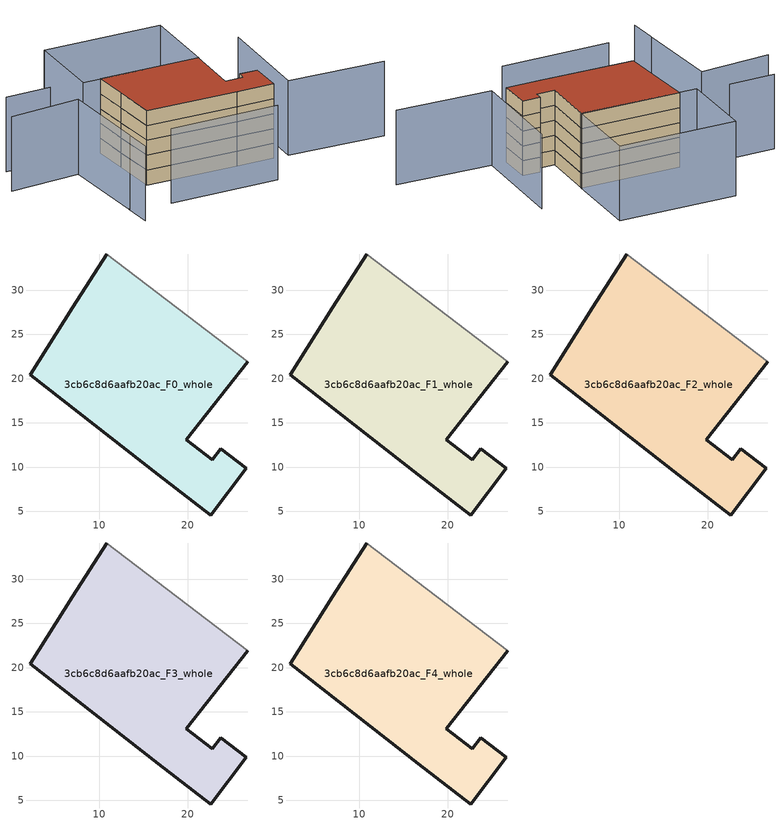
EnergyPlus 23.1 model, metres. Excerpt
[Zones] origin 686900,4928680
3cb6c8d6aafb20ac_F0_whole
 floor ground (EU_floor_Construction): 26.83,21.94 19.86,13.11 22.82,10.86 23.74,12.08 26.65,9.87 22.64,4.59 16.71,9.12 2.19,20.47 7.04,28.06 10.89,34.1 z0
 wall outside (EU_wall_Construction): 10.89,34.1 7.04,28.06 2.19,20.47 16.71,9.12 22.64,4.59 26.65,9.87 23.74,12.08 22.82,10.86 19.86,13.11 26.83,21.94 z0:3
 wall adiabatic (EU_wall_Construction): 26.83,21.94 10.89,34.1 z0:3
3cb6c8d6aafb20ac_F1_whole
 floor to 3cb6c8d6aafb20ac_F0_whole (EU_floor_Construction): 26.83,21.94 19.86,13.11 22.82,10.86 23.74,12.08 26.65,9.87 22.64,4.59 16.71,9.12 2.19,20.47 7.04,28.06 10.89,34.1 z3
 wall outside (EU_wall_Construction): 10.89,34.1 7.04,28.06 2.19,20.47 16.71,9.12 22.64,4.59 26.65,9.87 23.74,12.08 22.82,10.86 19.86,13.11 26.83,21.94 z3:6
 wall adiabatic (EU_wall_Construction): 26.83,21.94 10.89,34.1 z3:6
3cb6c8d6aafb20ac_F2_whole
 floor to 3cb6c8d6aafb20ac_F1_whole (EU_floor_Construction): 26.83,21.94 19.86,13.11 22.82,10.86 23.74,12.08 26.65,9.87 22.64,4.59 16.71,9.12 2.19,20.47 7.04,28.06 10.89,34.1 z6
 wall outside (EU_wall_Construction): 10.89,34.1 7.04,28.06 2.19,20.47 16.71,9.12 22.64,4.59 26.65,9.87 23.74,12.08 22.82,10.86 19.86,13.11 26.83,21.94 z6:9
 wall adiabatic (EU_wall_Construction): 26.83,21.94 10.89,34.1 z6:9
3cb6c8d6aafb20ac_F3_whole
 floor to 3cb6c8d6aafb20ac_F2_whole (EU_floor_Construction): 26.83,21.94 19.86,13.11 22.82,10.86 23.74,12.08 26.65,9.87 22.64,4.59 16.71,9.12 2.19,20.47 7.04,28.06 10.89,34.1 z9
 wall outside (EU_wall_Construction): 10.89,34.1 7.04,28.06 2.19,20.47 16.71,9.12 22.64,4.59 26.65,9.87 23.74,12.08 22.82,10.86 19.86,13.11 26.83,21.94 z9:12
 wall adiabatic (EU_wall_Construction): 26.83,21.94 10.89,34.1 z9:12
3cb6c8d6aafb20ac_F4_whole
 floor to 3cb6c8d6aafb20ac_F3_whole (EU_floor_Construction): 26.83,21.94 19.86,13.11 22.82,10.86 23.74,12.08 26.65,9.87 22.64,4.59 16.71,9.12 2.19,20.47 7.04,28.06 10.89,34.1 z12
 wall outside (EU_wall_Construction): 10.89,34.1 7.04,28.06 2.19,20.47 16.71,9.12 22.64,4.59 26.65,9.87 23.74,12.08 22.82,10.86 19.86,13.11 26.83,21.94 z12:15
 wall adiabatic (EU_wall_Construction): 26.83,21.94 10.89,34.1 z12:15
 roof outside (EU_roof_Construction): 22.64,4.59 26.65,9.87 23.74,12.08 22.82,10.86 19.86,13.11 26.83,21.94 10.89,34.1 7.04,28.06 2.19,20.47 16.71,9.12 z15
shading: -2.94,13.1 14.64,-0.01 / 40.12,-9.24 24.92,2.77 / 24.92,2.77 37.9,19.18 / -8.57,18.92 -11.67,14.09 / -10.73,41.52 1.13,33.77 / 1.13,33.77 -8.75,18.65 / 3.71,40.66 -3.74,46.07 / 17.58,48.62 36.34,34.2 / 36.34,34.2 26.72,21.68 / 26.72,21.68 7.96,36.1 / 7.96,36.1 17.58,48.62 z0:15
[Building]
EU S2 Campaign: North Axis=0; Terrain=City; Solar Distribution=FullExterior
[Site:Location]
Bologna: Latitude=44.5; Longitude=11.25; Time Zone=1; Elevation=37
[SizingPeriod:WeatherFileDays]
AnnualSizingPeriod: Begin Month=1; Begin Day of Month=1; End Month=12; End Day of Month=31; Day of Week for Start Day=Monday; Use Weather File Daylight Saving Period=No; Use Weather File Rain and Snow Indicators=No
[MATERIAL]
EU_InternalMass_Material: Roughness=MediumRough; Thickness=0.1; Conductivity=1; Density=1800; Specific Heat=900; Thermal Absorptance=0.9; Solar Absorptance=0.7; Visible Absorptance=0.7
[MATERIAL:NOMASS] Roughness=MediumRough; Thermal Absorptance=0.9; Solar Absorptance=0.7; Visible Absorptance=0.7
Name | Thermal Resistance
EU_wall_NoMass | 0.905828
EU_roof_NoMass | 0.37593
EU_floor_NoMass | 0.67114
[CONSTRUCTION]
EU_wall_Construction: EU_wall_NoMass
EU_roof_Construction: EU_roof_NoMass
EU_floor_Construction: EU_floor_NoMass
EU_InternalMass_Construction: EU_InternalMass_Material
[ZONE] Type=1; Multiplier=1; Ceiling Height=autocalculate; Volume=1066; Floor Area=autocalculate; Part of Total Floor Area=Yes
3cb6c8d6aafb20ac_F0_whole; 3cb6c8d6aafb20ac_F1_whole; 3cb6c8d6aafb20ac_F2_whole; 3cb6c8d6aafb20ac_F3_whole; 3cb6c8d6aafb20ac_F4_whole
[INTERNALMASS] Construction=EU_InternalMass_Construction; Surface Area=316.822
Name | Zone or ZoneList
3cb6c8d6aafb20ac_F0_whole_EU_InternalMass | 3cb6c8d6aafb20ac_F0_whole
3cb6c8d6aafb20ac_F1_whole_EU_InternalMass | 3cb6c8d6aafb20ac_F1_whole
3cb6c8d6aafb20ac_F2_whole_EU_InternalMass | 3cb6c8d6aafb20ac_F2_whole
3cb6c8d6aafb20ac_F3_whole_EU_InternalMass | 3cb6c8d6aafb20ac_F3_whole
3cb6c8d6aafb20ac_F4_whole_EU_InternalMass | 3cb6c8d6aafb20ac_F4_whole
[OTHEREQUIPMENT] Fuel Type=Electricity; Design Level Calculation Method=Watts/Area; Power per Zone Floor Area=1; Fraction Latent=0; Fraction Radiant=0; Fraction Lost=0; Carbon Dioxide Generation Rate=0; EndUse Subcategory=EU_Step8_InternalGains
Name | Zone or ZoneList or Space or SpaceList | Schedule
EU_Step8_InternalGain_3cb6c8d6aafb20ac_F0_whole_f000 | 3cb6c8d6aafb20ac_F0_whole | EU_Step8_GainSchedule_3cb6c8d6aafb20ac_F0_whole_f000
EU_Step8_InternalGain_3cb6c8d6aafb20ac_F1_whole_f000 | 3cb6c8d6aafb20ac_F1_whole | EU_Step8_GainSchedule_3cb6c8d6aafb20ac_F1_whole_f000
EU_Step8_InternalGain_3cb6c8d6aafb20ac_F2_whole_f000 | 3cb6c8d6aafb20ac_F2_whole | EU_Step8_GainSchedule_3cb6c8d6aafb20ac_F2_whole_f000
EU_Step8_InternalGain_3cb6c8d6aafb20ac_F3_whole_f000 | 3cb6c8d6aafb20ac_F3_whole | EU_Step8_GainSchedule_3cb6c8d6aafb20ac_F3_whole_f000
EU_Step8_InternalGain_3cb6c8d6aafb20ac_F4_whole_f000 | 3cb6c8d6aafb20ac_F4_whole | EU_Step8_GainSchedule_3cb6c8d6aafb20ac_F4_whole_f000
[ZONEVENTILATION:DESIGNFLOWRATE] Schedule=EU_AlwaysOn; Design Flow Rate Calculation Method=AirChanges/Hour; Air Changes per Hour=0.73129; Ventilation Type=Natural; Fan Pressure Rise=0; Fan Total Efficiency=1; Constant Term Coefficient=1; Temperature Term Coefficient=0; Velocity Term Coefficient=0; Velocity Squared Term Coefficient=0; Minimum Indoor Temperature=-100; Maximum Indoor Temperature=100; Delta Temperature=-100; Minimum Outdoor Temperature=-100; Maximum Outdoor Temperature=100; Maximum Wind Speed=40
Name | Zone or ZoneList or Space or SpaceList
EU_ConstantAir_3cb6c8d6aafb20ac_F0_whole | 3cb6c8d6aafb20ac_F0_whole
EU_ConstantAir_3cb6c8d6aafb20ac_F1_whole | 3cb6c8d6aafb20ac_F1_whole
EU_ConstantAir_3cb6c8d6aafb20ac_F2_whole | 3cb6c8d6aafb20ac_F2_whole
EU_ConstantAir_3cb6c8d6aafb20ac_F3_whole | 3cb6c8d6aafb20ac_F3_whole
EU_ConstantAir_3cb6c8d6aafb20ac_F4_whole | 3cb6c8d6aafb20ac_F4_whole
[HVACTEMPLATE:THERMOSTAT] Constant Heating Setpoint=20; Constant Cooling Setpoint=50
EU_HeatOnly_3cb6c8d6aafb20ac_F0_whole; EU_HeatOnly_3cb6c8d6aafb20ac_F1_whole; EU_HeatOnly_3cb6c8d6aafb20ac_F2_whole; EU_HeatOnly_3cb6c8d6aafb20ac_F3_whole; EU_HeatOnly_3cb6c8d6aafb20ac_F4_whole
[HVACTEMPLATE:ZONE:IDEALLOADSAIRSYSTEM] System Availability Schedule=EU_AlwaysOn; Maximum Heating Supply Air Temperature=50; Minimum Cooling Supply Air Temperature=13; Maximum Heating Supply Air Humidity Ratio=0.0156; Minimum Cooling Supply Air Humidity Ratio=0.0077; Heating Limit=NoLimit; Cooling Limit=NoLimit; Heating Availability Schedule=EU_AlwaysOn; Cooling Availability Schedule=EU_CoolingOff; Dehumidification Control Type=ConstantSensibleHeatRatio; Cooling Sensible Heat Ratio=0.7; Dehumidification Setpoint=60; Humidification Control Type=None; Humidification Setpoint=30; Outdoor Air Method=None; Outdoor Air Flow Rate per Person=0.00944; Outdoor Air Flow Rate per Zone Floor Area=0; Outdoor Air Flow Rate per Zone=0; Demand Controlled Ventilation Type=None; Outdoor Air Economizer Type=NoEconomizer; Heat Recovery Type=None; Sensible Heat Recovery Effectiveness=0.7; Latent Heat Recovery Effectiveness=0.65
Name | Template Thermostat
3cb6c8d6aafb20ac_F0_whole | EU_HeatOnly_3cb6c8d6aafb20ac_F0_whole
3cb6c8d6aafb20ac_F1_whole | EU_HeatOnly_3cb6c8d6aafb20ac_F1_whole
3cb6c8d6aafb20ac_F2_whole | EU_HeatOnly_3cb6c8d6aafb20ac_F2_whole
3cb6c8d6aafb20ac_F3_whole | EU_HeatOnly_3cb6c8d6aafb20ac_F3_whole
3cb6c8d6aafb20ac_F4_whole | EU_HeatOnly_3cb6c8d6aafb20ac_F4_whole
[SIZING:ZONE] Zone Cooling Design Supply Air Temperature Input Method=SupplyAirTemperature; Zone Cooling Design Supply Air Temperature=13; Zone Heating Design Supply Air Temperature Input Method=SupplyAirTemperature; Zone Heating Design Supply Air Temperature=50; Zone Cooling Design Supply Air Humidity Ratio=0.008; Zone Heating Design Supply Air Humidity Ratio=0.008; Cooling Design Air Flow Method=DesignDay; Cooling Design Air Flow Rate=0; Cooling Minimum Air Flow per Zone Floor Area=0.000762; Cooling Minimum Air Flow=0; Cooling Minimum Air Flow Fraction=0.2; Heating Design Air Flow Method=DesignDay; Heating Design Air Flow Rate=0; Heating Maximum Air Flow per Zone Floor Area=0.002032; Heating Maximum Air Flow=0.141576; Heating Maximum Air Flow Fraction=0.3; Account for Dedicated Outdoor Air System=No; Dedicated Outdoor Air System Control Strategy=NeutralSupplyAir; Dedicated Outdoor Air Low Setpoint Temperature for Design=autosize; Dedicated Outdoor Air High Setpoint Temperature for Design=autosize; Zone Load Sizing Method=Sensible Load Only No Latent Load; Zone Latent Cooling Design Supply Air Humidity Ratio Input Method=HumidityRatioDifference; Zone Cooling Design Supply Air Humidity Ratio Difference=0.005; Zone Latent Heating Design Supply Air Humidity Ratio Input Method=HumidityRatioDifference; Zone Humidification Design Supply Air Humidity Ratio Difference=0.005
3cb6c8d6aafb20ac_F0_whole; 3cb6c8d6aafb20ac_F1_whole; 3cb6c8d6aafb20ac_F2_whole; 3cb6c8d6aafb20ac_F3_whole; 3cb6c8d6aafb20ac_F4_whole
[SCHEDULE:CONSTANT]
Name | Hourly Value
EU_AlwaysOn | 1
EU_CoolingOff | 0
[SCHEDULE:FILE] Column Number=1; Rows to Skip at Top=0; Number of Hours of Data=8760; Column Separator=Comma; Interpolate to Timestep=No; Minutes per Item=60; Adjust Schedule for Daylight Savings=Yes
Name | File
EU_Step8_GainSchedule_3cb6c8d6aafb20ac_F0_whole_f000 | ../../schedules/3cb6c8d6aafb20ac/3cb6c8d6aafb20ac_F0_whole_f000_gain.csv
EU_Step8_GainSchedule_3cb6c8d6aafb20ac_F1_whole_f000 | ../../schedules/3cb6c8d6aafb20ac/3cb6c8d6aafb20ac_F1_whole_f000_gain.csv
EU_Step8_GainSchedule_3cb6c8d6aafb20ac_F2_whole_f000 | ../../schedules/3cb6c8d6aafb20ac/3cb6c8d6aafb20ac_F2_whole_f000_gain.csv
EU_Step8_GainSchedule_3cb6c8d6aafb20ac_F3_whole_f000 | ../../schedules/3cb6c8d6aafb20ac/3cb6c8d6aafb20ac_F3_whole_f000_gain.csv
EU_Step8_GainSchedule_3cb6c8d6aafb20ac_F4_whole_f000 | ../../schedules/3cb6c8d6aafb20ac/3cb6c8d6aafb20ac_F4_whole_f000_gain.csv
